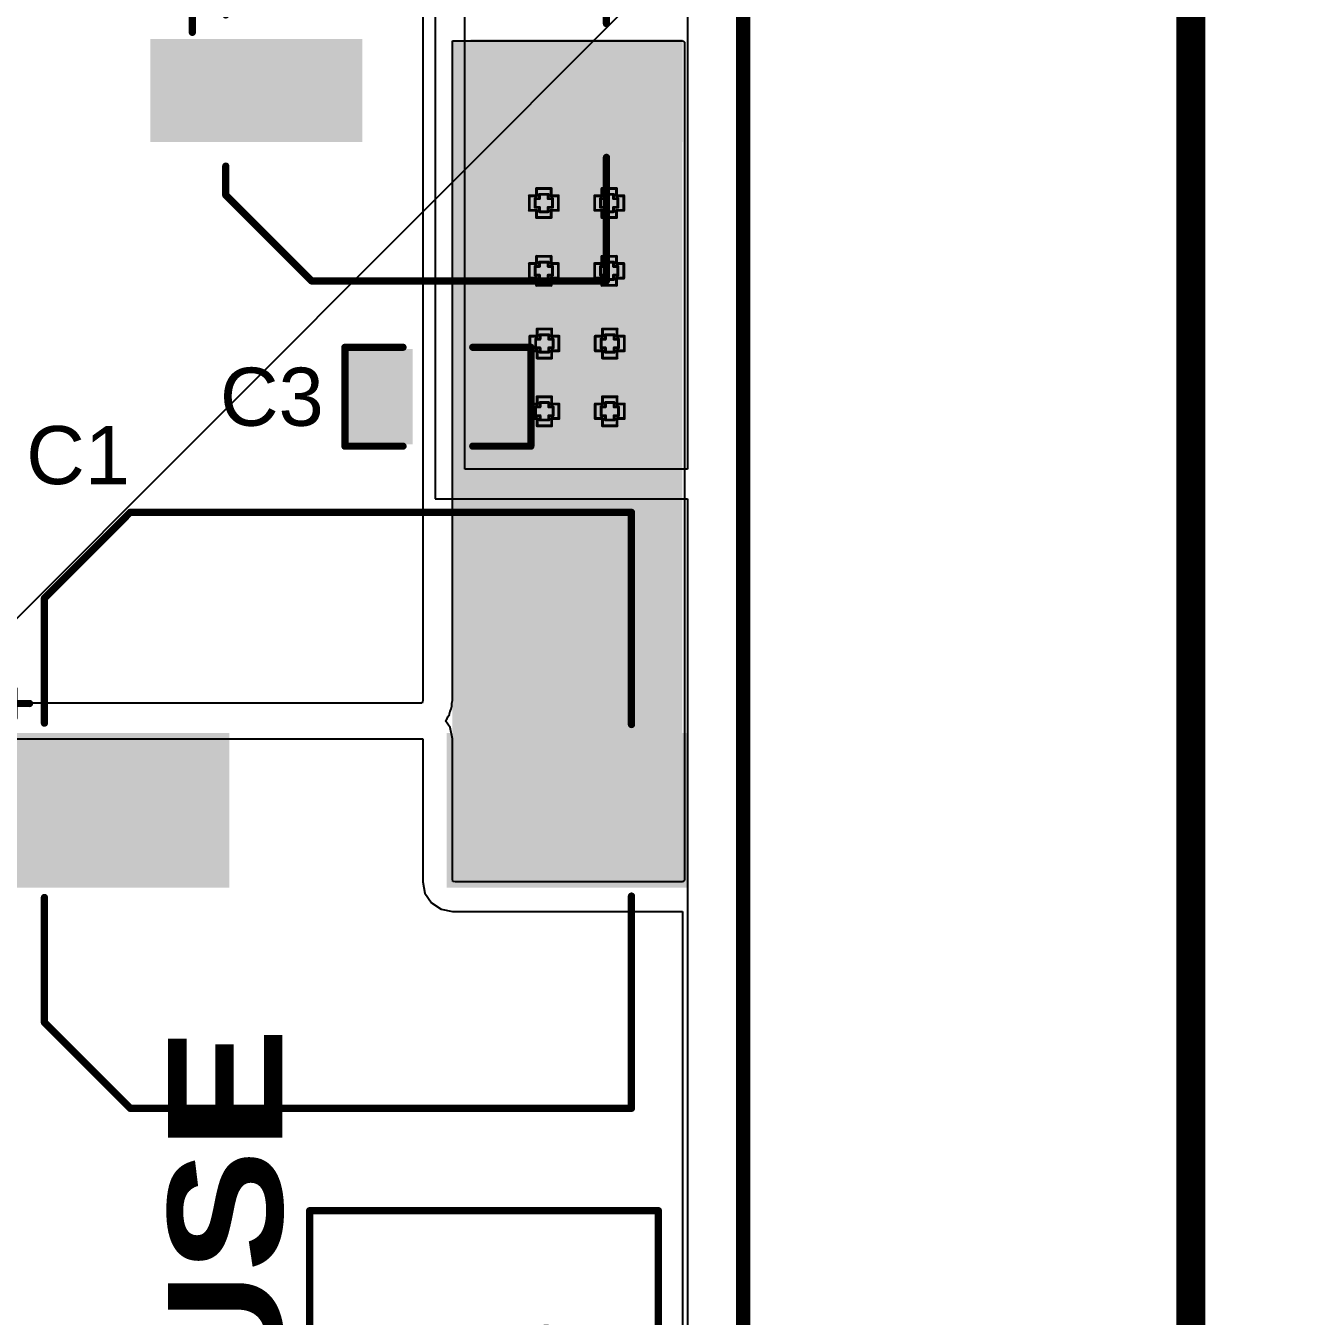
# Model space of a CAD drawing. Header units: inches. Extents: x -5 to 5258, y -4 to 5281.
# Drawn here: x 63.45 to 86.03, y 69.28 to 91.83 of the extents above; entities that cross this region are included whole.
import ezdxf

# ---------------------------------------------------------------- set-up
doc = ezdxf.new("R2010")
doc.units = ezdxf.units.IN
for name, color, linetype in [('Board Outline', 216, 'Continuous'), ('Bottom Layer', 5, 'Continuous'), ('Bottom Solder', 6, 'Continuous'), ('Dimensions', 6, 'Continuous'), ('Drill Drawing', 1, 'Continuous'), ('Multi-Layer', 9, 'Continuous'), ('Pad Holes', 156, 'Continuous'), ('Top Layer', 1, 'Continuous'), ('Top Overlay', 2, 'Continuous'), ('Top Paste', 8, 'Continuous'), ('Top Solder', 216, 'Continuous'), ('Via Holes', 16, 'Continuous')]:
    doc.layers.add(name, color=color, linetype=linetype)
doc.styles.add('Arial', font='', dxfattribs={"height": 0.2})
doc.styles.add('Arial Black_Bold', font='', dxfattribs={"height": 0.2})
doc.styles.get('Arial').set_extended_font_data('Arial')
doc.styles.get('Arial Black_Bold').set_extended_font_data('Arial Black', bold=True)

# ---------------------------------------------------------------- blocks, each defined once
blk = doc.blocks.new('RVT1H470M0607_4')
at = {"layer": 'Top Layer'}
for points in [[(-4.55, 0.8), (-1.05, 0.8), (-1.05, -0.8), (-4.55, -0.8)], [(1.05, 0.8), (4.55, 0.8), (4.55, -0.8), (1.05, -0.8)]]:
    blk.add_hatch(color=1, dxfattribs=at).paths.add_polyline_path(points)
at = {"layer": 'Top Paste'}
for points in [[(-4.55, 0.8), (-1.05, 0.8), (-1.05, -0.8), (-4.55, -0.8)], [(1.05, 0.8), (4.55, 0.8), (4.55, -0.8), (1.05, -0.8)]]:
    blk.add_hatch(color=8, dxfattribs=at).paths.add_polyline_path(points)
at = {"layer": 'Top Solder'}
for points in [[(-4.652, 0.902), (-0.948, 0.902), (-0.948, -0.902), (-4.652, -0.902)], [(0.948, 0.902), (4.652, 0.902), (4.652, -0.902), (0.948, -0.902)]]:
    blk.add_hatch(color=216, dxfattribs=at).paths.add_polyline_path(points)
at = {"layer": 'Top Overlay', "const_width": 0.127}
for points in [[(-3.333, 1.829), (-1.835, 3.327)], [(-1.835, 3.327), (3.321, 3.327)], [(3.321, 1.168), (3.321, 3.327)], [(-3.333, 1.321), (-3.333, 1.829)], [(-3.918, 1.016), (-3.918, 1.727)], [(-4.273, 1.372), (-3.562, 1.372)], [(3.321, -3.327), (3.321, -1.168)], [(-3.333, -1.829), (-3.333, -1.321)], [(-3.333, -1.829), (-1.835, -3.327)], [(-1.835, -3.327), (3.321, -3.327)]]:
    blk.add_lwpolyline(points, dxfattribs=at)
at = {"layer": 'Top Overlay', "const_width": 0.0635}
for points in [[(-1.867, 3.327, 1), (-1.803, 3.327, 1)], [(-1.867, 3.327, 1), (-1.803, 3.327, 1)], [(3.29, 3.327, 1), (3.353, 3.327, 1)], [(3.29, 3.327, 1), (3.353, 3.327, 1)], [(-3.365, 1.829, 1), (-3.302, 1.829, 1)], [(-3.365, 1.829, 1), (-3.302, 1.829, 1)], [(-3.949, 1.727, 1), (-3.886, 1.727, 1)], [(-4.305, 1.372, 1), (-4.241, 1.372, 1)], [(-3.594, 1.372, 1), (-3.53, 1.372, 1)], [(-3.365, 1.321, 1), (-3.302, 1.321, 1)], [(3.29, 1.168, 1), (3.353, 1.168, 1)], [(-3.949, 1.016, 1), (-3.886, 1.016, 1)], [(3.29, -1.168, 1), (3.353, -1.168, 1)], [(-3.365, -1.321, 1), (-3.302, -1.321, 1)], [(-3.365, -1.829, 1), (-3.302, -1.829, 1)], [(-3.365, -1.829, 1), (-3.302, -1.829, 1)], [(-1.867, -3.327, 1), (-1.803, -3.327, 1)], [(-1.867, -3.327, 1), (-1.803, -3.327, 1)], [(3.29, -3.327, 1), (3.353, -3.327, 1)], [(3.29, -3.327, 1), (3.353, -3.327, 1)]]:
    blk.add_lwpolyline(points, format="xyb", close=True, dxfattribs=at)
blk = doc.blocks.new('P____DI_3333_8_91')
at = {"layer": 'Top Solder'}
blk.add_line((0.102, 1.238), (-5201.517, 5197.903), dxfattribs=at)
blk = doc.blocks.new('178_6165_0002_116')
at = {"layer": 'Bottom Layer'}
blk.add_hatch(color=5, dxfattribs=at).paths.add_polyline_path([(-7.5, 2.35), (-5.3, 2.35), (-5.3, 0.15), (-7.5, 0.15)])
h = blk.add_hatch(color=5, dxfattribs=at)
edge = h.paths.add_edge_path()
edge.add_arc((-2.9, 1.25), 1.1, 0, 360)
h = blk.add_hatch(color=5, dxfattribs=at)
edge = h.paths.add_edge_path()
edge.add_arc((2.9, 1.25), 1.1, 0, 360)
h = blk.add_hatch(color=5, dxfattribs=at)
edge = h.paths.add_edge_path()
edge.add_arc((6.4, 1.25), 1.1, 0, 360)
h = blk.add_hatch(color=5, dxfattribs=at)
edge = h.paths.add_edge_path()
edge.add_arc((-6.4, -1.25), 1.1, 0, 360)
h = blk.add_hatch(color=5, dxfattribs=at)
edge = h.paths.add_edge_path()
edge.add_arc((-2.9, -1.25), 1.1, 0, 360)
h = blk.add_hatch(color=5, dxfattribs=at)
edge = h.paths.add_edge_path()
edge.add_arc((2.9, -1.25), 1.1, 0, 360)
h = blk.add_hatch(color=5, dxfattribs=at)
edge = h.paths.add_edge_path()
edge.add_arc((6.4, -1.25), 1.1, 0, 360)
at = {"layer": 'Bottom Solder'}
blk.add_hatch(color=6, dxfattribs=at).paths.add_polyline_path([(-7.551, 2.401), (-5.249, 2.401), (-5.249, 0.099), (-7.551, 0.099)])
h = blk.add_hatch(color=6, dxfattribs=at)
edge = h.paths.add_edge_path()
edge.add_arc((-2.9, 1.25), 1.151, 0, 360)
h = blk.add_hatch(color=6, dxfattribs=at)
edge = h.paths.add_edge_path()
edge.add_arc((2.9, 1.25), 1.151, 0, 360)
h = blk.add_hatch(color=6, dxfattribs=at)
edge = h.paths.add_edge_path()
edge.add_arc((6.4, 1.25), 1.151, 0, 360)
h = blk.add_hatch(color=6, dxfattribs=at)
edge = h.paths.add_edge_path()
edge.add_arc((0, 0), 0.102, 0, 360)
h = blk.add_hatch(color=6, dxfattribs=at)
edge = h.paths.add_edge_path()
edge.add_arc((-6.4, -1.25), 1.151, 0, 360)
h = blk.add_hatch(color=6, dxfattribs=at)
edge = h.paths.add_edge_path()
edge.add_arc((-2.9, -1.25), 1.151, 0, 360)
h = blk.add_hatch(color=6, dxfattribs=at)
edge = h.paths.add_edge_path()
edge.add_arc((2.9, -1.25), 1.151, 0, 360)
h = blk.add_hatch(color=6, dxfattribs=at)
edge = h.paths.add_edge_path()
edge.add_arc((6.4, -1.25), 1.151, 0, 360)
at = {"layer": 'Multi-Layer'}
blk.add_hatch(color=9, dxfattribs=at).paths.add_polyline_path([(-7.5, 2.35), (-5.3, 2.35), (-5.3, 0.15), (-7.5, 0.15)])
h = blk.add_hatch(color=9, dxfattribs=at)
edge = h.paths.add_edge_path()
edge.add_arc((-2.9, 1.25), 1.1, 0, 360)
h = blk.add_hatch(color=9, dxfattribs=at)
edge = h.paths.add_edge_path()
edge.add_arc((2.9, 1.25), 1.1, 0, 360)
h = blk.add_hatch(color=9, dxfattribs=at)
edge = h.paths.add_edge_path()
edge.add_arc((6.4, 1.25), 1.1, 0, 360)
h = blk.add_hatch(color=9, dxfattribs=at)
edge = h.paths.add_edge_path()
edge.add_arc((-6.4, -1.25), 1.1, 0, 360)
h = blk.add_hatch(color=9, dxfattribs=at)
edge = h.paths.add_edge_path()
edge.add_arc((-2.9, -1.25), 1.1, 0, 360)
h = blk.add_hatch(color=9, dxfattribs=at)
edge = h.paths.add_edge_path()
edge.add_arc((2.9, -1.25), 1.1, 0, 360)
h = blk.add_hatch(color=9, dxfattribs=at)
edge = h.paths.add_edge_path()
edge.add_arc((6.4, -1.25), 1.1, 0, 360)
at = {"layer": 'Pad Holes'}
h = blk.add_hatch(color=7, dxfattribs=at)
edge = h.paths.add_edge_path()
edge.add_arc((-6.4, 1.25), 0.75, 0, 360)
h = blk.add_hatch(color=7, dxfattribs=at)
edge = h.paths.add_edge_path()
edge.add_arc((-2.9, 1.25), 0.75, 0, 360)
h = blk.add_hatch(color=7, dxfattribs=at)
edge = h.paths.add_edge_path()
edge.add_arc((2.9, 1.25), 0.75, 0, 360)
h = blk.add_hatch(color=7, dxfattribs=at)
edge = h.paths.add_edge_path()
edge.add_arc((6.4, 1.25), 0.75, 0, 360)
h = blk.add_hatch(color=7, dxfattribs=at)
edge = h.paths.add_edge_path()
edge.add_arc((0, 0), 1.25, 0, 360)
h = blk.add_hatch(color=7, dxfattribs=at)
edge = h.paths.add_edge_path()
edge.add_arc((-6.4, -1.25), 0.75, 0, 360)
h = blk.add_hatch(color=7, dxfattribs=at)
edge = h.paths.add_edge_path()
edge.add_arc((-2.9, -1.25), 0.75, 0, 360)
h = blk.add_hatch(color=7, dxfattribs=at)
edge = h.paths.add_edge_path()
edge.add_arc((2.9, -1.25), 0.75, 0, 360)
h = blk.add_hatch(color=7, dxfattribs=at)
edge = h.paths.add_edge_path()
edge.add_arc((6.4, -1.25), 0.75, 0, 360)
at = {"layer": 'Top Layer'}
blk.add_hatch(color=1, dxfattribs=at).paths.add_polyline_path([(-7.5, 2.35), (-5.3, 2.35), (-5.3, 0.15), (-7.5, 0.15)])
h = blk.add_hatch(color=1, dxfattribs=at)
edge = h.paths.add_edge_path()
edge.add_arc((-2.9, 1.25), 1.1, 0, 360)
h = blk.add_hatch(color=1, dxfattribs=at)
edge = h.paths.add_edge_path()
edge.add_arc((2.9, 1.25), 1.1, 0, 360)
h = blk.add_hatch(color=1, dxfattribs=at)
edge = h.paths.add_edge_path()
edge.add_arc((6.4, 1.25), 1.1, 0, 360)
h = blk.add_hatch(color=1, dxfattribs=at)
edge = h.paths.add_edge_path()
edge.add_arc((-6.4, -1.25), 1.1, 0, 360)
h = blk.add_hatch(color=1, dxfattribs=at)
edge = h.paths.add_edge_path()
edge.add_arc((-2.9, -1.25), 1.1, 0, 360)
h = blk.add_hatch(color=1, dxfattribs=at)
edge = h.paths.add_edge_path()
edge.add_arc((2.9, -1.25), 1.1, 0, 360)
h = blk.add_hatch(color=1, dxfattribs=at)
edge = h.paths.add_edge_path()
edge.add_arc((6.4, -1.25), 1.1, 0, 360)
at = {"layer": 'Top Solder'}
blk.add_hatch(color=216, dxfattribs=at).paths.add_polyline_path([(-7.551, 2.401), (-5.249, 2.401), (-5.249, 0.099), (-7.551, 0.099)])
h = blk.add_hatch(color=216, dxfattribs=at)
edge = h.paths.add_edge_path()
edge.add_arc((-2.9, 1.25), 1.151, 0, 360)
h = blk.add_hatch(color=216, dxfattribs=at)
edge = h.paths.add_edge_path()
edge.add_arc((2.9, 1.25), 1.151, 0, 360)
h = blk.add_hatch(color=216, dxfattribs=at)
edge = h.paths.add_edge_path()
edge.add_arc((6.4, 1.25), 1.151, 0, 360)
h = blk.add_hatch(color=216, dxfattribs=at)
edge = h.paths.add_edge_path()
edge.add_arc((0, 0), 0.102, 0, 360)
h = blk.add_hatch(color=216, dxfattribs=at)
edge = h.paths.add_edge_path()
edge.add_arc((-6.4, -1.25), 1.151, 0, 360)
h = blk.add_hatch(color=216, dxfattribs=at)
edge = h.paths.add_edge_path()
edge.add_arc((-2.9, -1.25), 1.151, 0, 360)
h = blk.add_hatch(color=216, dxfattribs=at)
edge = h.paths.add_edge_path()
edge.add_arc((2.9, -1.25), 1.151, 0, 360)
h = blk.add_hatch(color=216, dxfattribs=at)
edge = h.paths.add_edge_path()
edge.add_arc((6.4, -1.25), 1.151, 0, 360)
at = {"layer": 'Top Overlay', "const_width": 0.127}
for points in [[(10.033, 3.048), (-10.033, 3.048)], [(-10.033, -3.048), (-10.033, 3.048)], [(10.033, -3.048), (10.033, 3.048)], [(10.033, -3.048), (-10.033, -3.048)]]:
    blk.add_lwpolyline(points, dxfattribs=at)
at = {"layer": 'Top Overlay', "const_width": 0.0635}
for points in [[(-10.065, 3.048, 1), (-10.001, 3.048, 1)], [(-10.065, 3.048, 1), (-10.001, 3.048, 1)], [(10.001, 3.048, 1), (10.065, 3.048, 1)], [(10.001, 3.048, 1), (10.065, 3.048, 1)], [(-10.065, -3.048, 1), (-10.001, -3.048, 1)], [(-10.065, -3.048, 1), (-10.001, -3.048, 1)], [(10.001, -3.048, 1), (10.065, -3.048, 1)], [(10.001, -3.048, 1), (10.065, -3.048, 1)]]:
    blk.add_lwpolyline(points, format="xyb", close=True, dxfattribs=at)
at = {"layer": 'Top Overlay', "style": 'Arial'}
blk.add_text('1', height=0.8, dxfattribs=at).set_placement((-8.128, 1.041))
blk = doc.blocks.new('C___0805_166')
at = {"layer": 'Top Layer'}
for points in [[(-1.524, 0.762), (-0.508, 0.762), (-0.508, -0.762), (-1.524, -0.762)], [(0.508, 0.762), (1.524, 0.762), (1.524, -0.762), (0.508, -0.762)]]:
    blk.add_hatch(color=1, dxfattribs=at).paths.add_polyline_path(points)
at = {"layer": 'Top Paste'}
for points in [[(-1.524, 0.762), (-0.508, 0.762), (-0.508, -0.762), (-1.524, -0.762)], [(0.508, 0.762), (1.524, 0.762), (1.524, -0.762), (0.508, -0.762)]]:
    blk.add_hatch(color=8, dxfattribs=at).paths.add_polyline_path(points)
at = {"layer": 'Top Solder'}
for points in [[(-1.594, 0.832), (-0.438, 0.832), (-0.438, -0.832), (-1.594, -0.832)], [(0.438, 0.832), (1.594, 0.832), (1.594, -0.832), (0.438, -0.832)]]:
    blk.add_hatch(color=216, dxfattribs=at).paths.add_polyline_path(points)
at = {"layer": 'Top Overlay', "const_width": 0.127}
for points in [[(-1.626, 0.864), (-1.626, -0.864)], [(-0.61, 0.864), (-1.626, 0.864)], [(1.626, 0.864), (0.61, 0.864)], [(1.626, 0.864), (1.626, -0.864)], [(-0.61, -0.864), (-1.626, -0.864)], [(1.626, -0.864), (0.61, -0.864)]]:
    blk.add_lwpolyline(points, dxfattribs=at)
at = {"layer": 'Top Overlay', "const_width": 0.0635}
for points in [[(-1.657, 0.864, 1), (-1.594, 0.864, 1)], [(-1.657, 0.864, 1), (-1.594, 0.864, 1)], [(-0.641, 0.864, 1), (-0.578, 0.864, 1)], [(0.578, 0.864, 1), (0.641, 0.864, 1)], [(1.594, 0.864, 1), (1.657, 0.864, 1)], [(1.594, 0.864, 1), (1.657, 0.864, 1)], [(-1.657, -0.864, 1), (-1.594, -0.864, 1)], [(-1.657, -0.864, 1), (-1.594, -0.864, 1)], [(-0.641, -0.864, 1), (-0.578, -0.864, 1)], [(0.578, -0.864, 1), (0.641, -0.864, 1)], [(1.594, -0.864, 1), (1.657, -0.864, 1)], [(1.594, -0.864, 1), (1.657, -0.864, 1)]]:
    blk.add_lwpolyline(points, format="xyb", close=True, dxfattribs=at)
blk = doc.blocks.new('UCD_220_F_10__D___167')
at = {"layer": 'Top Layer'}
for points in [[(-6, 1.25), (-2, 1.25), (-2, -1.25), (-6, -1.25)], [(2, 1.25), (6, 1.25), (6, -1.25), (2, -1.25)]]:
    blk.add_hatch(color=1, dxfattribs=at).paths.add_polyline_path(points)
at = {"layer": 'Top Paste'}
for points in [[(-6, 1.25), (-2, 1.25), (-2, -1.25), (-6, -1.25)], [(2, 1.25), (6, 1.25), (6, -1.25), (2, -1.25)]]:
    blk.add_hatch(color=8, dxfattribs=at).paths.add_polyline_path(points)
at = {"layer": 'Top Solder'}
for points in [[(-6.102, 1.352), (-1.898, 1.352), (-1.898, -1.352), (-6.102, -1.352)], [(1.898, 1.352), (6.102, 1.352), (6.102, -1.352), (1.898, -1.352)]]:
    blk.add_hatch(color=216, dxfattribs=at).paths.add_polyline_path(points)
at = {"layer": 'Top Overlay', "const_width": 0.127}
for points in [[(-5.131, 3.708), (-3.632, 5.207)], [(-3.632, 5.207), (5.131, 5.207)], [(5.131, 1.499), (5.131, 5.207)], [(-5.131, 1.524), (-5.131, 3.708)], [(-5.664, 1.618), (-5.664, 2.121)], [(-5.946, 1.866), (-5.392, 1.866)], [(-5.131, -3.708), (-5.131, -1.524)], [(5.131, -5.207), (5.131, -1.499)], [(-5.131, -3.708), (-3.632, -5.207)], [(-3.632, -5.207), (5.131, -5.207)]]:
    blk.add_lwpolyline(points, dxfattribs=at)
at = {"layer": 'Top Overlay', "const_width": 0.0635}
for points in [[(-3.664, 5.207, 1), (-3.6, 5.207, 1)], [(-3.664, 5.207, 1), (-3.6, 5.207, 1)], [(5.099, 5.207, 1), (5.163, 5.207, 1)], [(5.099, 5.207, 1), (5.163, 5.207, 1)], [(-5.163, 3.708, 1), (-5.099, 3.708, 1)], [(-5.163, 3.708, 1), (-5.099, 3.708, 1)], [(-5.696, 2.121, 1), (-5.632, 2.121, 1)], [(-5.977, 1.866, 1), (-5.914, 1.866, 1)], [(-5.424, 1.866, 1), (-5.36, 1.866, 1)], [(-5.696, 1.618, 1), (-5.632, 1.618, 1)], [(-5.163, 1.524, 1), (-5.099, 1.524, 1)], [(5.099, 1.499, 1), (5.163, 1.499, 1)], [(-5.163, -1.524, 1), (-5.099, -1.524, 1)], [(5.099, -1.499, 1), (5.163, -1.499, 1)], [(-5.163, -3.708, 1), (-5.099, -3.708, 1)], [(-5.163, -3.708, 1), (-5.099, -3.708, 1)], [(-3.664, -5.207, 1), (-3.6, -5.207, 1)], [(-3.664, -5.207, 1), (-3.6, -5.207, 1)], [(5.099, -5.207, 1), (5.163, -5.207, 1)], [(5.099, -5.207, 1), (5.163, -5.207, 1)]]:
    blk.add_lwpolyline(points, format="xyb", close=True, dxfattribs=at)

msp = doc.modelspace()

# ---------------------------------------------------------------- hatches: boundary and pattern name
at = {"layer": 'Bottom Layer'}
h = msp.add_hatch(color=5, dxfattribs=at)
edge = h.paths.add_edge_path()
edge.add_arc((72.507, 88.733), 0.3, 0, 360)
h = msp.add_hatch(color=5, dxfattribs=at)
edge = h.paths.add_edge_path()
edge.add_arc((73.65, 88.733), 0.3, 0, 360)
h = msp.add_hatch(color=5, dxfattribs=at)
edge = h.paths.add_edge_path()
edge.add_arc((72.507, 87.548), 0.3, 0, 360)
h = msp.add_hatch(color=5, dxfattribs=at)
edge = h.paths.add_edge_path()
edge.add_arc((73.65, 87.548), 0.3, 0, 360)
h = msp.add_hatch(color=5, dxfattribs=at)
edge = h.paths.add_edge_path()
edge.add_arc((72.517, 86.278), 0.3, 0, 360)
h = msp.add_hatch(color=5, dxfattribs=at)
edge = h.paths.add_edge_path()
edge.add_arc((73.66, 86.278), 0.3, 0, 360)
h = msp.add_hatch(color=5, dxfattribs=at)
edge = h.paths.add_edge_path()
edge.add_arc((72.517, 85.094), 0.3, 0, 360)
h = msp.add_hatch(color=5, dxfattribs=at)
edge = h.paths.add_edge_path()
edge.add_arc((73.66, 85.094), 0.3, 0, 360)
at = {"layer": 'Bottom Solder'}
h = msp.add_hatch(color=6, dxfattribs=at)
edge = h.paths.add_edge_path()
edge.add_arc((72.507, 88.733), 0.402, 0, 360)
h = msp.add_hatch(color=6, dxfattribs=at)
edge = h.paths.add_edge_path()
edge.add_arc((73.65, 88.733), 0.402, 0, 360)
h = msp.add_hatch(color=6, dxfattribs=at)
edge = h.paths.add_edge_path()
edge.add_arc((72.507, 87.548), 0.402, 0, 360)
h = msp.add_hatch(color=6, dxfattribs=at)
edge = h.paths.add_edge_path()
edge.add_arc((73.65, 87.548), 0.402, 0, 360)
h = msp.add_hatch(color=6, dxfattribs=at)
edge = h.paths.add_edge_path()
edge.add_arc((72.517, 86.278), 0.402, 0, 360)
h = msp.add_hatch(color=6, dxfattribs=at)
edge = h.paths.add_edge_path()
edge.add_arc((73.66, 86.278), 0.402, 0, 360)
h = msp.add_hatch(color=6, dxfattribs=at)
edge = h.paths.add_edge_path()
edge.add_arc((72.517, 85.094), 0.402, 0, 360)
h = msp.add_hatch(color=6, dxfattribs=at)
edge = h.paths.add_edge_path()
edge.add_arc((73.66, 85.094), 0.402, 0, 360)
at = {"layer": 'Top Layer'}
msp.add_hatch(color=1, dxfattribs=at).paths.add_polyline_path([(70.908, 76.871), (74.93, 76.871), (74.93, 91.57), (70.908, 91.57)])
h = msp.add_hatch(color=1, dxfattribs=at)
edge = h.paths.add_edge_path()
edge.add_arc((72.507, 88.733), 0.3, 0, 360)
h = msp.add_hatch(color=1, dxfattribs=at)
edge = h.paths.add_edge_path()
edge.add_arc((73.65, 88.733), 0.3, 0, 360)
h = msp.add_hatch(color=1, dxfattribs=at)
edge = h.paths.add_edge_path()
edge.add_arc((72.507, 87.548), 0.3, 0, 360)
h = msp.add_hatch(color=1, dxfattribs=at)
edge = h.paths.add_edge_path()
edge.add_arc((73.65, 87.548), 0.3, 0, 360)
h = msp.add_hatch(color=1, dxfattribs=at)
edge = h.paths.add_edge_path()
edge.add_arc((72.517, 86.278), 0.3, 0, 360)
h = msp.add_hatch(color=1, dxfattribs=at)
edge = h.paths.add_edge_path()
edge.add_arc((73.66, 86.278), 0.3, 0, 360)
h = msp.add_hatch(color=1, dxfattribs=at)
edge = h.paths.add_edge_path()
edge.add_arc((72.517, 85.094), 0.3, 0, 360)
h = msp.add_hatch(color=1, dxfattribs=at)
edge = h.paths.add_edge_path()
edge.add_arc((73.66, 85.094), 0.3, 0, 360)
at = {"layer": 'Top Solder'}
h = msp.add_hatch(color=216, dxfattribs=at)
edge = h.paths.add_edge_path()
edge.add_arc((72.507, 88.733), 0.402, 0, 360)
h = msp.add_hatch(color=216, dxfattribs=at)
edge = h.paths.add_edge_path()
edge.add_arc((73.65, 88.733), 0.402, 0, 360)
h = msp.add_hatch(color=216, dxfattribs=at)
edge = h.paths.add_edge_path()
edge.add_arc((72.507, 87.548), 0.402, 0, 360)
h = msp.add_hatch(color=216, dxfattribs=at)
edge = h.paths.add_edge_path()
edge.add_arc((73.65, 87.548), 0.402, 0, 360)
h = msp.add_hatch(color=216, dxfattribs=at)
edge = h.paths.add_edge_path()
edge.add_arc((72.517, 86.278), 0.402, 0, 360)
h = msp.add_hatch(color=216, dxfattribs=at)
edge = h.paths.add_edge_path()
edge.add_arc((73.66, 86.278), 0.402, 0, 360)
h = msp.add_hatch(color=216, dxfattribs=at)
edge = h.paths.add_edge_path()
edge.add_arc((72.517, 85.094), 0.402, 0, 360)
h = msp.add_hatch(color=216, dxfattribs=at)
edge = h.paths.add_edge_path()
edge.add_arc((73.66, 85.094), 0.402, 0, 360)
at = {"layer": 'Via Holes'}
h = msp.add_hatch(color=7, dxfattribs=at)
edge = h.paths.add_edge_path()
edge.add_arc((72.507, 88.733), 0.15, 0, 360)
h = msp.add_hatch(color=7, dxfattribs=at)
edge = h.paths.add_edge_path()
edge.add_arc((73.65, 88.733), 0.15, 0, 360)
h = msp.add_hatch(color=7, dxfattribs=at)
edge = h.paths.add_edge_path()
edge.add_arc((72.507, 87.548), 0.15, 0, 360)
h = msp.add_hatch(color=7, dxfattribs=at)
edge = h.paths.add_edge_path()
edge.add_arc((73.65, 87.548), 0.15, 0, 360)
h = msp.add_hatch(color=7, dxfattribs=at)
edge = h.paths.add_edge_path()
edge.add_arc((72.517, 86.278), 0.15, 0, 360)
h = msp.add_hatch(color=7, dxfattribs=at)
edge = h.paths.add_edge_path()
edge.add_arc((73.66, 86.278), 0.15, 0, 360)
h = msp.add_hatch(color=7, dxfattribs=at)
edge = h.paths.add_edge_path()
edge.add_arc((72.517, 85.094), 0.15, 0, 360)
h = msp.add_hatch(color=7, dxfattribs=at)
edge = h.paths.add_edge_path()
edge.add_arc((73.66, 85.094), 0.15, 0, 360)

# ---------------------------------------------------------------- linework, layer by layer
at = {"layer": 'Board Outline', "const_width": 0.254}
msp.add_lwpolyline([(75.991, -3.991), (75.991, 106.009)], dxfattribs=at)
at = {"layer": 'Bottom Layer'}
for p, q in [((75.016, 101.318), (75.016, 84.084)), ((70.609, 93.878), (70.609, 84.084)), ((71.127, 84.084), (71.127, 93.878)), ((70.609, 84.084), (70.609, 83.566)), ((75.016, 84.084), (71.127, 84.084)), ((70.609, 83.566), (75.016, 83.566)), ((75.016, 83.566), (75.016, 5.813))]:
    msp.add_line(p, q, dxfattribs=at)
at = {"layer": 'Dimensions', "const_width": 0.508}
msp.add_lwpolyline([(83.82, 60.108), (83.82, 106.009)], dxfattribs=at)
at = {"layer": 'Drill Drawing', "const_width": 0.0508}
for points in [[(72.38, 88.86), (72.38, 88.987)], [(72.38, 88.987), (72.634, 88.987)], [(72.634, 88.86), (72.634, 88.987)], [(73.523, 88.86), (73.523, 88.987)], [(73.523, 88.987), (73.777, 88.987)], [(73.777, 88.86), (73.777, 88.987)], [(72.253, 88.606), (72.253, 88.86)], [(72.253, 88.86), (72.38, 88.86)], [(72.355, 88.657), (72.355, 88.809)], [(72.355, 88.809), (72.431, 88.809)], [(72.431, 88.809), (72.431, 88.885)], [(72.431, 88.885), (72.583, 88.885)], [(72.583, 88.809), (72.583, 88.885)], [(72.583, 88.809), (72.659, 88.809)], [(72.634, 88.86), (72.761, 88.86)], [(72.659, 88.657), (72.659, 88.809)], [(72.761, 88.606), (72.761, 88.86)], [(73.396, 88.606), (73.396, 88.86)], [(73.396, 88.86), (73.523, 88.86)], [(73.498, 88.657), (73.498, 88.809)], [(73.498, 88.809), (73.574, 88.809)], [(73.574, 88.809), (73.574, 88.885)], [(73.574, 88.885), (73.726, 88.885)], [(73.726, 88.809), (73.726, 88.885)], [(73.726, 88.809), (73.802, 88.809)], [(73.777, 88.86), (73.904, 88.86)], [(73.802, 88.657), (73.802, 88.809)], [(73.904, 88.606), (73.904, 88.86)], [(72.253, 88.606), (72.38, 88.606)], [(72.355, 88.657), (72.431, 88.657)], [(72.38, 88.479), (72.38, 88.606)], [(72.38, 88.479), (72.634, 88.479)], [(72.431, 88.581), (72.431, 88.657)], [(72.431, 88.581), (72.583, 88.581)], [(72.583, 88.657), (72.659, 88.657)], [(72.583, 88.581), (72.583, 88.657)], [(72.634, 88.606), (72.761, 88.606)], [(72.634, 88.479), (72.634, 88.606)], [(73.396, 88.606), (73.523, 88.606)], [(73.498, 88.657), (73.574, 88.657)], [(73.523, 88.479), (73.523, 88.606)], [(73.523, 88.479), (73.777, 88.479)], [(73.574, 88.581), (73.574, 88.657)], [(73.574, 88.581), (73.726, 88.581)], [(73.726, 88.657), (73.802, 88.657)], [(73.726, 88.581), (73.726, 88.657)], [(73.777, 88.606), (73.904, 88.606)], [(73.777, 88.479), (73.777, 88.606)], [(72.38, 87.675), (72.38, 87.802)], [(72.38, 87.802), (72.634, 87.802)], [(72.634, 87.675), (72.634, 87.802)], [(73.523, 87.675), (73.523, 87.802)], [(73.523, 87.802), (73.777, 87.802)], [(73.777, 87.675), (73.777, 87.802)], [(72.253, 87.421), (72.253, 87.675)], [(72.253, 87.675), (72.38, 87.675)], [(72.355, 87.472), (72.355, 87.625)], [(72.355, 87.625), (72.431, 87.625)], [(72.431, 87.625), (72.431, 87.701)], [(72.431, 87.701), (72.583, 87.701)], [(72.583, 87.625), (72.583, 87.701)], [(72.583, 87.625), (72.659, 87.625)], [(72.634, 87.675), (72.761, 87.675)], [(72.659, 87.472), (72.659, 87.625)], [(72.761, 87.421), (72.761, 87.675)], [(73.396, 87.421), (73.396, 87.675)], [(73.396, 87.675), (73.523, 87.675)], [(73.498, 87.472), (73.498, 87.625)], [(73.498, 87.625), (73.574, 87.625)], [(73.574, 87.625), (73.574, 87.701)], [(73.574, 87.701), (73.726, 87.701)], [(73.726, 87.625), (73.726, 87.701)], [(73.726, 87.625), (73.802, 87.625)], [(73.777, 87.675), (73.904, 87.675)], [(73.802, 87.472), (73.802, 87.625)], [(73.904, 87.421), (73.904, 87.675)], [(72.253, 87.421), (72.38, 87.421)], [(72.355, 87.472), (72.431, 87.472)], [(72.38, 87.294), (72.38, 87.421)], [(72.431, 87.396), (72.431, 87.472)], [(72.431, 87.396), (72.583, 87.396)], [(72.583, 87.472), (72.659, 87.472)], [(72.583, 87.396), (72.583, 87.472)], [(72.634, 87.421), (72.761, 87.421)], [(72.634, 87.294), (72.634, 87.421)], [(73.396, 87.421), (73.523, 87.421)], [(73.498, 87.472), (73.574, 87.472)], [(73.523, 87.294), (73.523, 87.421)], [(73.574, 87.396), (73.574, 87.472)], [(73.574, 87.396), (73.726, 87.396)], [(73.726, 87.472), (73.802, 87.472)], [(73.726, 87.396), (73.726, 87.472)], [(73.777, 87.421), (73.904, 87.421)], [(73.777, 87.294), (73.777, 87.421)], [(72.38, 87.294), (72.634, 87.294)], [(73.523, 87.294), (73.777, 87.294)], [(72.39, 86.405), (72.39, 86.532)], [(72.39, 86.532), (72.644, 86.532)], [(72.644, 86.405), (72.644, 86.532)], [(73.533, 86.405), (73.533, 86.532)], [(73.533, 86.532), (73.787, 86.532)], [(73.787, 86.405), (73.787, 86.532)], [(72.263, 86.151), (72.263, 86.405)], [(72.263, 86.405), (72.39, 86.405)], [(72.365, 86.202), (72.365, 86.354)], [(72.365, 86.354), (72.441, 86.354)], [(72.441, 86.354), (72.441, 86.431)], [(72.441, 86.431), (72.593, 86.431)], [(72.593, 86.354), (72.593, 86.431)], [(72.593, 86.354), (72.669, 86.354)], [(72.644, 86.405), (72.771, 86.405)], [(72.669, 86.202), (72.669, 86.354)], [(72.771, 86.151), (72.771, 86.405)], [(73.406, 86.151), (73.406, 86.405)], [(73.406, 86.405), (73.533, 86.405)], [(73.508, 86.202), (73.508, 86.354)], [(73.508, 86.354), (73.584, 86.354)], [(73.584, 86.354), (73.584, 86.431)], [(73.584, 86.431), (73.736, 86.431)], [(73.736, 86.354), (73.736, 86.431)], [(73.736, 86.354), (73.812, 86.354)], [(73.787, 86.405), (73.914, 86.405)], [(73.812, 86.202), (73.812, 86.354)], [(73.914, 86.151), (73.914, 86.405)], [(72.263, 86.151), (72.39, 86.151)], [(72.365, 86.202), (72.441, 86.202)], [(72.39, 86.024), (72.39, 86.151)], [(72.39, 86.024), (72.644, 86.024)], [(72.441, 86.126), (72.441, 86.202)], [(72.441, 86.126), (72.593, 86.126)], [(72.593, 86.202), (72.669, 86.202)], [(72.593, 86.126), (72.593, 86.202)], [(72.644, 86.151), (72.771, 86.151)], [(72.644, 86.024), (72.644, 86.151)], [(73.406, 86.151), (73.533, 86.151)], [(73.508, 86.202), (73.584, 86.202)], [(73.533, 86.024), (73.533, 86.151)], [(73.533, 86.024), (73.787, 86.024)], [(73.584, 86.126), (73.584, 86.202)], [(73.584, 86.126), (73.736, 86.126)], [(73.736, 86.202), (73.812, 86.202)], [(73.736, 86.126), (73.736, 86.202)], [(73.787, 86.151), (73.914, 86.151)], [(73.787, 86.024), (73.787, 86.151)], [(72.39, 85.221), (72.39, 85.348)], [(72.39, 85.348), (72.644, 85.348)], [(72.644, 85.221), (72.644, 85.348)], [(73.533, 85.221), (73.533, 85.348)], [(73.533, 85.348), (73.787, 85.348)], [(73.787, 85.221), (73.787, 85.348)], [(72.263, 84.967), (72.263, 85.221)], [(72.263, 85.221), (72.39, 85.221)], [(72.365, 85.017), (72.365, 85.17)], [(72.365, 85.17), (72.441, 85.17)], [(72.441, 85.17), (72.441, 85.246)], [(72.441, 85.246), (72.593, 85.246)], [(72.593, 85.17), (72.593, 85.246)], [(72.593, 85.17), (72.669, 85.17)], [(72.644, 85.221), (72.771, 85.221)], [(72.669, 85.017), (72.669, 85.17)], [(72.771, 84.967), (72.771, 85.221)], [(73.406, 84.967), (73.406, 85.221)], [(73.406, 85.221), (73.533, 85.221)], [(73.508, 85.017), (73.508, 85.17)], [(73.508, 85.17), (73.584, 85.17)], [(73.584, 85.17), (73.584, 85.246)], [(73.584, 85.246), (73.736, 85.246)], [(73.736, 85.17), (73.736, 85.246)], [(73.736, 85.17), (73.812, 85.17)], [(73.787, 85.221), (73.914, 85.221)], [(73.812, 85.017), (73.812, 85.17)], [(73.914, 84.967), (73.914, 85.221)], [(72.263, 84.967), (72.39, 84.967)], [(72.365, 85.017), (72.441, 85.017)], [(72.39, 84.84), (72.39, 84.967)], [(72.441, 84.941), (72.441, 85.017)], [(72.441, 84.941), (72.593, 84.941)], [(72.593, 85.017), (72.669, 85.017)], [(72.593, 84.941), (72.593, 85.017)], [(72.644, 84.967), (72.771, 84.967)], [(72.644, 84.84), (72.644, 84.967)], [(73.406, 84.967), (73.533, 84.967)], [(73.508, 85.017), (73.584, 85.017)], [(73.533, 84.84), (73.533, 84.967)], [(73.584, 84.941), (73.584, 85.017)], [(73.584, 84.941), (73.736, 84.941)], [(73.736, 85.017), (73.812, 85.017)], [(73.736, 84.941), (73.736, 85.017)], [(73.787, 84.967), (73.914, 84.967)], [(73.787, 84.84), (73.787, 84.967)], [(72.39, 84.84), (72.644, 84.84)], [(73.533, 84.84), (73.787, 84.84)]]:
    msp.add_lwpolyline(points, dxfattribs=at)
at = {"layer": 'Drill Drawing', "const_width": 0.0254}
for points in [[(72.367, 88.987, 1), (72.393, 88.987, 1)], [(72.367, 88.987, 1), (72.393, 88.987, 1)], [(72.621, 88.987, 1), (72.647, 88.987, 1)], [(72.621, 88.987, 1), (72.647, 88.987, 1)], [(73.51, 88.987, 1), (73.536, 88.987, 1)], [(73.51, 88.987, 1), (73.536, 88.987, 1)], [(73.764, 88.987, 1), (73.79, 88.987, 1)], [(73.764, 88.987, 1), (73.79, 88.987, 1)], [(72.24, 88.86, 1), (72.266, 88.86, 1)], [(72.24, 88.86, 1), (72.266, 88.86, 1)], [(72.342, 88.809, 1), (72.367, 88.809, 1)], [(72.342, 88.809, 1), (72.367, 88.809, 1)], [(72.367, 88.86, 1), (72.393, 88.86, 1)], [(72.367, 88.86, 1), (72.393, 88.86, 1)], [(72.418, 88.885, 1), (72.443, 88.885, 1)], [(72.418, 88.885, 1), (72.443, 88.885, 1)], [(72.418, 88.809, 1), (72.443, 88.809, 1)], [(72.418, 88.809, 1), (72.443, 88.809, 1)], [(72.57, 88.885, 1), (72.596, 88.885, 1)], [(72.57, 88.885, 1), (72.596, 88.885, 1)], [(72.57, 88.809, 1), (72.596, 88.809, 1)], [(72.57, 88.809, 1), (72.596, 88.809, 1)], [(72.621, 88.86, 1), (72.647, 88.86, 1)], [(72.621, 88.86, 1), (72.647, 88.86, 1)], [(72.647, 88.809, 1), (72.672, 88.809, 1)], [(72.647, 88.809, 1), (72.672, 88.809, 1)], [(72.748, 88.86, 1), (72.774, 88.86, 1)], [(72.748, 88.86, 1), (72.774, 88.86, 1)], [(73.383, 88.86, 1), (73.409, 88.86, 1)], [(73.383, 88.86, 1), (73.409, 88.86, 1)], [(73.485, 88.809, 1), (73.51, 88.809, 1)], [(73.485, 88.809, 1), (73.51, 88.809, 1)], [(73.51, 88.86, 1), (73.536, 88.86, 1)], [(73.51, 88.86, 1), (73.536, 88.86, 1)], [(73.561, 88.885, 1), (73.586, 88.885, 1)], [(73.561, 88.885, 1), (73.586, 88.885, 1)], [(73.561, 88.809, 1), (73.586, 88.809, 1)], [(73.561, 88.809, 1), (73.586, 88.809, 1)], [(73.713, 88.885, 1), (73.739, 88.885, 1)], [(73.713, 88.885, 1), (73.739, 88.885, 1)], [(73.713, 88.809, 1), (73.739, 88.809, 1)], [(73.713, 88.809, 1), (73.739, 88.809, 1)], [(73.764, 88.86, 1), (73.79, 88.86, 1)], [(73.764, 88.86, 1), (73.79, 88.86, 1)], [(73.79, 88.809, 1), (73.815, 88.809, 1)], [(73.79, 88.809, 1), (73.815, 88.809, 1)], [(73.891, 88.86, 1), (73.917, 88.86, 1)], [(73.891, 88.86, 1), (73.917, 88.86, 1)], [(72.24, 88.606, 1), (72.266, 88.606, 1)], [(72.24, 88.606, 1), (72.266, 88.606, 1)], [(72.342, 88.657, 1), (72.367, 88.657, 1)], [(72.342, 88.657, 1), (72.367, 88.657, 1)], [(72.367, 88.606, 1), (72.393, 88.606, 1)], [(72.367, 88.606, 1), (72.393, 88.606, 1)], [(72.367, 88.479, 1), (72.393, 88.479, 1)], [(72.367, 88.479, 1), (72.393, 88.479, 1)], [(72.418, 88.657, 1), (72.443, 88.657, 1)], [(72.418, 88.657, 1), (72.443, 88.657, 1)], [(72.418, 88.581, 1), (72.443, 88.581, 1)], [(72.418, 88.581, 1), (72.443, 88.581, 1)], [(72.57, 88.657, 1), (72.596, 88.657, 1)], [(72.57, 88.657, 1), (72.596, 88.657, 1)], [(72.57, 88.581, 1), (72.596, 88.581, 1)], [(72.57, 88.581, 1), (72.596, 88.581, 1)], [(72.621, 88.606, 1), (72.647, 88.606, 1)], [(72.621, 88.606, 1), (72.647, 88.606, 1)], [(72.621, 88.479, 1), (72.647, 88.479, 1)], [(72.621, 88.479, 1), (72.647, 88.479, 1)], [(72.647, 88.657, 1), (72.672, 88.657, 1)], [(72.647, 88.657, 1), (72.672, 88.657, 1)], [(72.748, 88.606, 1), (72.774, 88.606, 1)], [(72.748, 88.606, 1), (72.774, 88.606, 1)], [(73.383, 88.606, 1), (73.409, 88.606, 1)], [(73.383, 88.606, 1), (73.409, 88.606, 1)], [(73.485, 88.657, 1), (73.51, 88.657, 1)], [(73.485, 88.657, 1), (73.51, 88.657, 1)], [(73.51, 88.606, 1), (73.536, 88.606, 1)], [(73.51, 88.606, 1), (73.536, 88.606, 1)], [(73.51, 88.479, 1), (73.536, 88.479, 1)], [(73.51, 88.479, 1), (73.536, 88.479, 1)], [(73.561, 88.657, 1), (73.586, 88.657, 1)], [(73.561, 88.657, 1), (73.586, 88.657, 1)], [(73.561, 88.581, 1), (73.586, 88.581, 1)], [(73.561, 88.581, 1), (73.586, 88.581, 1)], [(73.713, 88.657, 1), (73.739, 88.657, 1)], [(73.713, 88.657, 1), (73.739, 88.657, 1)], [(73.713, 88.581, 1), (73.739, 88.581, 1)], [(73.713, 88.581, 1), (73.739, 88.581, 1)], [(73.764, 88.606, 1), (73.79, 88.606, 1)], [(73.764, 88.606, 1), (73.79, 88.606, 1)], [(73.764, 88.479, 1), (73.79, 88.479, 1)], [(73.764, 88.479, 1), (73.79, 88.479, 1)], [(73.79, 88.657, 1), (73.815, 88.657, 1)], [(73.79, 88.657, 1), (73.815, 88.657, 1)], [(73.891, 88.606, 1), (73.917, 88.606, 1)], [(73.891, 88.606, 1), (73.917, 88.606, 1)], [(72.367, 87.802, 1), (72.393, 87.802, 1)], [(72.367, 87.802, 1), (72.393, 87.802, 1)], [(72.621, 87.802, 1), (72.647, 87.802, 1)], [(72.621, 87.802, 1), (72.647, 87.802, 1)], [(73.51, 87.802, 1), (73.536, 87.802, 1)], [(73.51, 87.802, 1), (73.536, 87.802, 1)], [(73.764, 87.802, 1), (73.79, 87.802, 1)], [(73.764, 87.802, 1), (73.79, 87.802, 1)], [(72.24, 87.675, 1), (72.266, 87.675, 1)], [(72.24, 87.675, 1), (72.266, 87.675, 1)], [(72.342, 87.625, 1), (72.367, 87.625, 1)], [(72.342, 87.625, 1), (72.367, 87.625, 1)], [(72.367, 87.675, 1), (72.393, 87.675, 1)], [(72.367, 87.675, 1), (72.393, 87.675, 1)], [(72.418, 87.701, 1), (72.443, 87.701, 1)], [(72.418, 87.701, 1), (72.443, 87.701, 1)], [(72.418, 87.625, 1), (72.443, 87.625, 1)], [(72.418, 87.625, 1), (72.443, 87.625, 1)], [(72.57, 87.701, 1), (72.596, 87.701, 1)], [(72.57, 87.701, 1), (72.596, 87.701, 1)], [(72.57, 87.625, 1), (72.596, 87.625, 1)], [(72.57, 87.625, 1), (72.596, 87.625, 1)], [(72.621, 87.675, 1), (72.647, 87.675, 1)], [(72.621, 87.675, 1), (72.647, 87.675, 1)], [(72.647, 87.625, 1), (72.672, 87.625, 1)], [(72.647, 87.625, 1), (72.672, 87.625, 1)], [(72.748, 87.675, 1), (72.774, 87.675, 1)], [(72.748, 87.675, 1), (72.774, 87.675, 1)], [(73.383, 87.675, 1), (73.409, 87.675, 1)], [(73.383, 87.675, 1), (73.409, 87.675, 1)], [(73.485, 87.625, 1), (73.51, 87.625, 1)], [(73.485, 87.625, 1), (73.51, 87.625, 1)], [(73.51, 87.675, 1), (73.536, 87.675, 1)], [(73.51, 87.675, 1), (73.536, 87.675, 1)], [(73.561, 87.701, 1), (73.586, 87.701, 1)], [(73.561, 87.701, 1), (73.586, 87.701, 1)], [(73.561, 87.625, 1), (73.586, 87.625, 1)], [(73.561, 87.625, 1), (73.586, 87.625, 1)], [(73.713, 87.701, 1), (73.739, 87.701, 1)], [(73.713, 87.701, 1), (73.739, 87.701, 1)], [(73.713, 87.625, 1), (73.739, 87.625, 1)], [(73.713, 87.625, 1), (73.739, 87.625, 1)], [(73.764, 87.675, 1), (73.79, 87.675, 1)], [(73.764, 87.675, 1), (73.79, 87.675, 1)], [(73.79, 87.625, 1), (73.815, 87.625, 1)], [(73.79, 87.625, 1), (73.815, 87.625, 1)], [(73.891, 87.675, 1), (73.917, 87.675, 1)], [(73.891, 87.675, 1), (73.917, 87.675, 1)], [(72.24, 87.421, 1), (72.266, 87.421, 1)], [(72.24, 87.421, 1), (72.266, 87.421, 1)], [(72.342, 87.472, 1), (72.367, 87.472, 1)], [(72.342, 87.472, 1), (72.367, 87.472, 1)], [(72.367, 87.421, 1), (72.393, 87.421, 1)], [(72.367, 87.421, 1), (72.393, 87.421, 1)], [(72.418, 87.472, 1), (72.443, 87.472, 1)], [(72.418, 87.472, 1), (72.443, 87.472, 1)], [(72.418, 87.396, 1), (72.443, 87.396, 1)], [(72.418, 87.396, 1), (72.443, 87.396, 1)], [(72.57, 87.472, 1), (72.596, 87.472, 1)], [(72.57, 87.472, 1), (72.596, 87.472, 1)], [(72.57, 87.396, 1), (72.596, 87.396, 1)], [(72.57, 87.396, 1), (72.596, 87.396, 1)], [(72.621, 87.421, 1), (72.647, 87.421, 1)], [(72.621, 87.421, 1), (72.647, 87.421, 1)], [(72.647, 87.472, 1), (72.672, 87.472, 1)], [(72.647, 87.472, 1), (72.672, 87.472, 1)], [(72.748, 87.421, 1), (72.774, 87.421, 1)], [(72.748, 87.421, 1), (72.774, 87.421, 1)], [(73.383, 87.421, 1), (73.409, 87.421, 1)], [(73.383, 87.421, 1), (73.409, 87.421, 1)], [(73.485, 87.472, 1), (73.51, 87.472, 1)], [(73.485, 87.472, 1), (73.51, 87.472, 1)], [(73.51, 87.421, 1), (73.536, 87.421, 1)], [(73.51, 87.421, 1), (73.536, 87.421, 1)], [(73.561, 87.472, 1), (73.586, 87.472, 1)], [(73.561, 87.472, 1), (73.586, 87.472, 1)], [(73.561, 87.396, 1), (73.586, 87.396, 1)], [(73.561, 87.396, 1), (73.586, 87.396, 1)], [(73.713, 87.472, 1), (73.739, 87.472, 1)], [(73.713, 87.472, 1), (73.739, 87.472, 1)], [(73.713, 87.396, 1), (73.739, 87.396, 1)], [(73.713, 87.396, 1), (73.739, 87.396, 1)], [(73.764, 87.421, 1), (73.79, 87.421, 1)], [(73.764, 87.421, 1), (73.79, 87.421, 1)], [(73.79, 87.472, 1), (73.815, 87.472, 1)], [(73.79, 87.472, 1), (73.815, 87.472, 1)], [(73.891, 87.421, 1), (73.917, 87.421, 1)], [(73.891, 87.421, 1), (73.917, 87.421, 1)], [(72.367, 87.294, 1), (72.393, 87.294, 1)], [(72.367, 87.294, 1), (72.393, 87.294, 1)], [(72.621, 87.294, 1), (72.647, 87.294, 1)], [(72.621, 87.294, 1), (72.647, 87.294, 1)], [(73.51, 87.294, 1), (73.536, 87.294, 1)], [(73.51, 87.294, 1), (73.536, 87.294, 1)], [(73.764, 87.294, 1), (73.79, 87.294, 1)], [(73.764, 87.294, 1), (73.79, 87.294, 1)], [(72.377, 86.532, 1), (72.403, 86.532, 1)], [(72.377, 86.532, 1), (72.403, 86.532, 1)], [(72.631, 86.532, 1), (72.657, 86.532, 1)], [(72.631, 86.532, 1), (72.657, 86.532, 1)], [(73.52, 86.532, 1), (73.546, 86.532, 1)], [(73.52, 86.532, 1), (73.546, 86.532, 1)], [(73.774, 86.532, 1), (73.8, 86.532, 1)], [(73.774, 86.532, 1), (73.8, 86.532, 1)], [(72.25, 86.405, 1), (72.276, 86.405, 1)], [(72.25, 86.405, 1), (72.276, 86.405, 1)], [(72.352, 86.354, 1), (72.377, 86.354, 1)], [(72.352, 86.354, 1), (72.377, 86.354, 1)], [(72.377, 86.405, 1), (72.403, 86.405, 1)], [(72.377, 86.405, 1), (72.403, 86.405, 1)], [(72.428, 86.431, 1), (72.453, 86.431, 1)], [(72.428, 86.431, 1), (72.453, 86.431, 1)], [(72.428, 86.354, 1), (72.453, 86.354, 1)], [(72.428, 86.354, 1), (72.453, 86.354, 1)], [(72.581, 86.431, 1), (72.606, 86.431, 1)], [(72.581, 86.431, 1), (72.606, 86.431, 1)], [(72.581, 86.354, 1), (72.606, 86.354, 1)], [(72.581, 86.354, 1), (72.606, 86.354, 1)], [(72.631, 86.405, 1), (72.657, 86.405, 1)], [(72.631, 86.405, 1), (72.657, 86.405, 1)], [(72.657, 86.354, 1), (72.682, 86.354, 1)], [(72.657, 86.354, 1), (72.682, 86.354, 1)], [(72.758, 86.405, 1), (72.784, 86.405, 1)], [(72.758, 86.405, 1), (72.784, 86.405, 1)], [(73.393, 86.405, 1), (73.419, 86.405, 1)], [(73.393, 86.405, 1), (73.419, 86.405, 1)], [(73.495, 86.354, 1), (73.52, 86.354, 1)], [(73.495, 86.354, 1), (73.52, 86.354, 1)], [(73.52, 86.405, 1), (73.546, 86.405, 1)], [(73.52, 86.405, 1), (73.546, 86.405, 1)], [(73.571, 86.431, 1), (73.596, 86.431, 1)], [(73.571, 86.431, 1), (73.596, 86.431, 1)], [(73.571, 86.354, 1), (73.596, 86.354, 1)], [(73.571, 86.354, 1), (73.596, 86.354, 1)], [(73.723, 86.431, 1), (73.749, 86.431, 1)], [(73.723, 86.431, 1), (73.749, 86.431, 1)], [(73.723, 86.354, 1), (73.749, 86.354, 1)], [(73.723, 86.354, 1), (73.749, 86.354, 1)], [(73.774, 86.405, 1), (73.8, 86.405, 1)], [(73.774, 86.405, 1), (73.8, 86.405, 1)], [(73.8, 86.354, 1), (73.825, 86.354, 1)], [(73.8, 86.354, 1), (73.825, 86.354, 1)], [(73.901, 86.405, 1), (73.927, 86.405, 1)], [(73.901, 86.405, 1), (73.927, 86.405, 1)], [(72.25, 86.151, 1), (72.276, 86.151, 1)], [(72.25, 86.151, 1), (72.276, 86.151, 1)], [(72.352, 86.202, 1), (72.377, 86.202, 1)], [(72.352, 86.202, 1), (72.377, 86.202, 1)], [(72.377, 86.151, 1), (72.403, 86.151, 1)], [(72.377, 86.151, 1), (72.403, 86.151, 1)], [(72.377, 86.024, 1), (72.403, 86.024, 1)], [(72.377, 86.024, 1), (72.403, 86.024, 1)], [(72.428, 86.202, 1), (72.453, 86.202, 1)], [(72.428, 86.202, 1), (72.453, 86.202, 1)], [(72.428, 86.126, 1), (72.453, 86.126, 1)], [(72.428, 86.126, 1), (72.453, 86.126, 1)], [(72.581, 86.202, 1), (72.606, 86.202, 1)], [(72.581, 86.202, 1), (72.606, 86.202, 1)], [(72.581, 86.126, 1), (72.606, 86.126, 1)], [(72.581, 86.126, 1), (72.606, 86.126, 1)], [(72.631, 86.151, 1), (72.657, 86.151, 1)], [(72.631, 86.151, 1), (72.657, 86.151, 1)], [(72.631, 86.024, 1), (72.657, 86.024, 1)], [(72.631, 86.024, 1), (72.657, 86.024, 1)], [(72.657, 86.202, 1), (72.682, 86.202, 1)], [(72.657, 86.202, 1), (72.682, 86.202, 1)], [(72.758, 86.151, 1), (72.784, 86.151, 1)], [(72.758, 86.151, 1), (72.784, 86.151, 1)], [(73.393, 86.151, 1), (73.419, 86.151, 1)], [(73.393, 86.151, 1), (73.419, 86.151, 1)], [(73.495, 86.202, 1), (73.52, 86.202, 1)], [(73.495, 86.202, 1), (73.52, 86.202, 1)], [(73.52, 86.151, 1), (73.546, 86.151, 1)], [(73.52, 86.151, 1), (73.546, 86.151, 1)], [(73.52, 86.024, 1), (73.546, 86.024, 1)], [(73.52, 86.024, 1), (73.546, 86.024, 1)], [(73.571, 86.202, 1), (73.596, 86.202, 1)], [(73.571, 86.202, 1), (73.596, 86.202, 1)], [(73.571, 86.126, 1), (73.596, 86.126, 1)], [(73.571, 86.126, 1), (73.596, 86.126, 1)], [(73.723, 86.202, 1), (73.749, 86.202, 1)], [(73.723, 86.202, 1), (73.749, 86.202, 1)], [(73.723, 86.126, 1), (73.749, 86.126, 1)], [(73.723, 86.126, 1), (73.749, 86.126, 1)], [(73.774, 86.151, 1), (73.8, 86.151, 1)], [(73.774, 86.151, 1), (73.8, 86.151, 1)], [(73.774, 86.024, 1), (73.8, 86.024, 1)], [(73.774, 86.024, 1), (73.8, 86.024, 1)], [(73.8, 86.202, 1), (73.825, 86.202, 1)], [(73.8, 86.202, 1), (73.825, 86.202, 1)], [(73.901, 86.151, 1), (73.927, 86.151, 1)], [(73.901, 86.151, 1), (73.927, 86.151, 1)], [(72.377, 85.348, 1), (72.403, 85.348, 1)], [(72.377, 85.348, 1), (72.403, 85.348, 1)], [(72.631, 85.348, 1), (72.657, 85.348, 1)], [(72.631, 85.348, 1), (72.657, 85.348, 1)], [(73.52, 85.348, 1), (73.546, 85.348, 1)], [(73.52, 85.348, 1), (73.546, 85.348, 1)], [(73.774, 85.348, 1), (73.8, 85.348, 1)], [(73.774, 85.348, 1), (73.8, 85.348, 1)], [(72.25, 85.221, 1), (72.276, 85.221, 1)], [(72.25, 85.221, 1), (72.276, 85.221, 1)], [(72.352, 85.17, 1), (72.377, 85.17, 1)], [(72.352, 85.17, 1), (72.377, 85.17, 1)], [(72.377, 85.221, 1), (72.403, 85.221, 1)], [(72.377, 85.221, 1), (72.403, 85.221, 1)], [(72.428, 85.246, 1), (72.453, 85.246, 1)], [(72.428, 85.246, 1), (72.453, 85.246, 1)], [(72.428, 85.17, 1), (72.453, 85.17, 1)], [(72.428, 85.17, 1), (72.453, 85.17, 1)], [(72.581, 85.246, 1), (72.606, 85.246, 1)], [(72.581, 85.246, 1), (72.606, 85.246, 1)], [(72.581, 85.17, 1), (72.606, 85.17, 1)], [(72.581, 85.17, 1), (72.606, 85.17, 1)], [(72.631, 85.221, 1), (72.657, 85.221, 1)], [(72.631, 85.221, 1), (72.657, 85.221, 1)], [(72.657, 85.17, 1), (72.682, 85.17, 1)], [(72.657, 85.17, 1), (72.682, 85.17, 1)], [(72.758, 85.221, 1), (72.784, 85.221, 1)], [(72.758, 85.221, 1), (72.784, 85.221, 1)], [(73.393, 85.221, 1), (73.419, 85.221, 1)], [(73.393, 85.221, 1), (73.419, 85.221, 1)], [(73.495, 85.17, 1), (73.52, 85.17, 1)], [(73.495, 85.17, 1), (73.52, 85.17, 1)], [(73.52, 85.221, 1), (73.546, 85.221, 1)], [(73.52, 85.221, 1), (73.546, 85.221, 1)], [(73.571, 85.246, 1), (73.596, 85.246, 1)], [(73.571, 85.246, 1), (73.596, 85.246, 1)], [(73.571, 85.17, 1), (73.596, 85.17, 1)], [(73.571, 85.17, 1), (73.596, 85.17, 1)], [(73.723, 85.246, 1), (73.749, 85.246, 1)], [(73.723, 85.246, 1), (73.749, 85.246, 1)], [(73.723, 85.17, 1), (73.749, 85.17, 1)], [(73.723, 85.17, 1), (73.749, 85.17, 1)], [(73.774, 85.221, 1), (73.8, 85.221, 1)], [(73.774, 85.221, 1), (73.8, 85.221, 1)], [(73.8, 85.17, 1), (73.825, 85.17, 1)], [(73.8, 85.17, 1), (73.825, 85.17, 1)], [(73.901, 85.221, 1), (73.927, 85.221, 1)], [(73.901, 85.221, 1), (73.927, 85.221, 1)], [(72.25, 84.967, 1), (72.276, 84.967, 1)], [(72.25, 84.967, 1), (72.276, 84.967, 1)], [(72.352, 85.017, 1), (72.377, 85.017, 1)], [(72.352, 85.017, 1), (72.377, 85.017, 1)], [(72.377, 84.967, 1), (72.403, 84.967, 1)], [(72.377, 84.967, 1), (72.403, 84.967, 1)], [(72.428, 85.017, 1), (72.453, 85.017, 1)], [(72.428, 85.017, 1), (72.453, 85.017, 1)], [(72.428, 84.941, 1), (72.453, 84.941, 1)], [(72.428, 84.941, 1), (72.453, 84.941, 1)], [(72.581, 85.017, 1), (72.606, 85.017, 1)], [(72.581, 85.017, 1), (72.606, 85.017, 1)], [(72.581, 84.941, 1), (72.606, 84.941, 1)], [(72.581, 84.941, 1), (72.606, 84.941, 1)], [(72.631, 84.967, 1), (72.657, 84.967, 1)], [(72.631, 84.967, 1), (72.657, 84.967, 1)], [(72.657, 85.017, 1), (72.682, 85.017, 1)], [(72.657, 85.017, 1), (72.682, 85.017, 1)], [(72.758, 84.967, 1), (72.784, 84.967, 1)], [(72.758, 84.967, 1), (72.784, 84.967, 1)], [(73.393, 84.967, 1), (73.419, 84.967, 1)], [(73.393, 84.967, 1), (73.419, 84.967, 1)], [(73.495, 85.017, 1), (73.52, 85.017, 1)], [(73.495, 85.017, 1), (73.52, 85.017, 1)], [(73.52, 84.967, 1), (73.546, 84.967, 1)], [(73.52, 84.967, 1), (73.546, 84.967, 1)], [(73.571, 85.017, 1), (73.596, 85.017, 1)], [(73.571, 85.017, 1), (73.596, 85.017, 1)], [(73.571, 84.941, 1), (73.596, 84.941, 1)], [(73.571, 84.941, 1), (73.596, 84.941, 1)], [(73.723, 85.017, 1), (73.749, 85.017, 1)], [(73.723, 85.017, 1), (73.749, 85.017, 1)], [(73.723, 84.941, 1), (73.749, 84.941, 1)], [(73.723, 84.941, 1), (73.749, 84.941, 1)], [(73.774, 84.967, 1), (73.8, 84.967, 1)], [(73.774, 84.967, 1), (73.8, 84.967, 1)], [(73.8, 85.017, 1), (73.825, 85.017, 1)], [(73.8, 85.017, 1), (73.825, 85.017, 1)], [(73.901, 84.967, 1), (73.927, 84.967, 1)], [(73.901, 84.967, 1), (73.927, 84.967, 1)], [(72.377, 84.84, 1), (72.403, 84.84, 1)], [(72.377, 84.84, 1), (72.403, 84.84, 1)], [(72.631, 84.84, 1), (72.657, 84.84, 1)], [(72.631, 84.84, 1), (72.657, 84.84, 1)], [(73.52, 84.84, 1), (73.546, 84.84, 1)], [(73.52, 84.84, 1), (73.546, 84.84, 1)], [(73.774, 84.84, 1), (73.8, 84.84, 1)], [(73.774, 84.84, 1), (73.8, 84.84, 1)]]:
    msp.add_lwpolyline(points, format="xyb", close=True, dxfattribs=at)
at = {"layer": 'Top Layer'}
for p, q in [((70.39, 92.088), (70.39, 80.042)), ((70.908, 80.042), (70.908, 91.57)), ((70.908, 91.57), (74.93, 91.57)), ((74.93, 91.57), (74.965, 91.541)), ((74.965, 91.541), (74.965, 76.9)), ((70.378, 79.991), (59.604, 79.991)), ((70.381, 79.995), (70.378, 79.991)), ((70.39, 80.042), (70.381, 79.995)), ((70.889, 79.894), (70.898, 79.941)), ((70.898, 79.992), (70.908, 80.042)), ((70.898, 79.941), (70.898, 79.992)), ((70.791, 79.685), (70.809, 79.703)), ((70.809, 79.703), (70.811, 79.707)), ((70.811, 79.707), (70.831, 79.754)), ((70.811, 79.707), (70.811, 79.707)), ((70.831, 79.754), (70.856, 79.793)), ((70.856, 79.793), (70.866, 79.838)), ((70.866, 79.838), (70.867, 79.841)), ((70.867, 79.841), (70.868, 79.844)), ((70.868, 79.844), (70.869, 79.847)), ((70.869, 79.847), (70.889, 79.894)), ((70.868, 79.569), (70.791, 79.685)), ((70.908, 79.371), (70.868, 79.569)), ((57.04, 79.371), (70.39, 79.371)), ((70.39, 79.371), (70.39, 76.871)), ((70.908, 76.922), (70.908, 79.371)), ((70.39, 76.871), (70.429, 76.673)), ((70.916, 76.879), (70.908, 76.922)), ((70.959, 76.871), (70.916, 76.879)), ((74.93, 76.871), (70.959, 76.871)), ((74.965, 76.9), (74.93, 76.871)), ((70.429, 76.673), (70.542, 76.505)), ((70.542, 76.505), (70.71, 76.392)), ((70.71, 76.392), (70.908, 76.353)), ((70.908, 76.353), (74.93, 76.353)), ((74.93, 76.353), (74.93, 76.353)), ((74.93, 76.353), (74.93, 61.341))]:
    msp.add_line(p, q, dxfattribs=at)

# ---------------------------------------------------------------- block references
for name, p, rotation in [('P____DI_3333_8_91', (59.851, 79.371), 270), ('C___0805_166', (70.655, 85.348), 180), ('178_6165_0002_116', (71.462, 61.091), 270)]:
    msp.add_blockref(name, p, dxfattribs=dict(rotation=rotation))
for name, p in [('RVT1H470M0607_4', (70.28, 90.699)), ('UCD_220_F_10__D___167', (68.908, 78.121))]:
    msp.add_blockref(name, p)

# ---------------------------------------------------------------- texts
at = {"layer": 'Top Overlay', "style": 'Arial'}
for s, p in [('C3', (66.845, 84.84)), ('C1', (63.458, 83.82))]:
    msp.add_text(s, height=1.016, dxfattribs=at).set_placement(p)
at = {"layer": 'Top Overlay', "style": 'Arial Black_Bold'}
msp.add_text('FUSE', height=2, rotation=90, dxfattribs=at).set_placement((67.937, 65.79))

doc.saveas('drawing.dxf')
